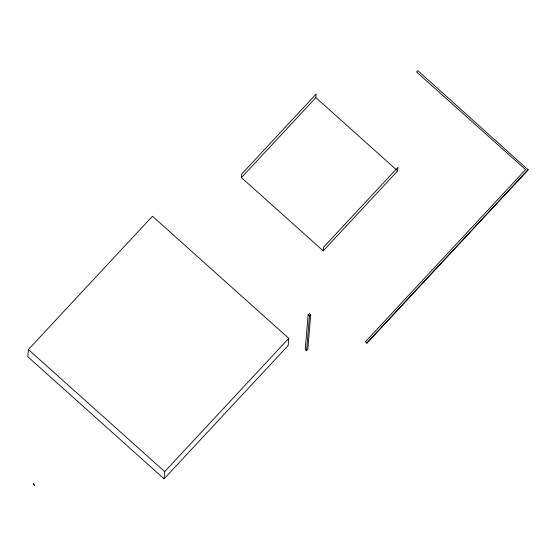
<?xml version="1.0" encoding="UTF-8"?>
<svg xmlns="http://www.w3.org/2000/svg" width="556" height="556" viewBox="0 0 556 556"><rect width="100%" height="100%" fill="white"/><g stroke="black" fill="none" stroke-linecap="round" stroke-linejoin="round"><path stroke-width="0.83" d="M28.405 349.522L27.8 356.716L164.096 478.834L288.147 345.54L288.752 338.347L152.455 216.228L28.405 349.522L164.701 471.634L164.096 478.834M241.436 177.607L241.742 174.007L316.169 94.034L315.871 97.627L241.436 177.607L323.217 250.874L397.644 170.9L397.95 167.3L323.516 247.274L323.217 250.874M308.107 314.863L305.202 349.411L306.565 350.634L307.809 349.3L310.707 314.752L309.344 313.528L308.107 314.863L309.47 316.086L306.565 350.634M365.57 341.579L366.904 343.163L528.172 169.879L417.799 70.605L416.562 71.939L525.594 169.636L365.57 341.579L366.904 343.163M164.701 471.634L288.752 338.347M309.47 316.086L310.707 314.752M366.932 342.802L528.2 169.517M315.871 97.627L397.644 170.9M33.242 483.81L34.576 485.395L33.242 483.81"/></g></svg>
